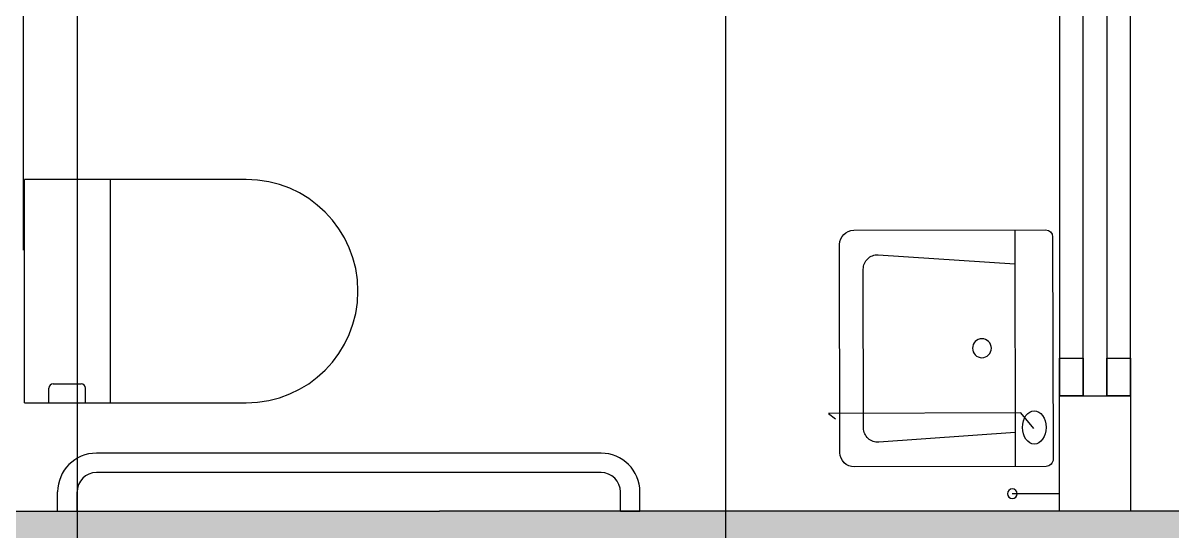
# Model space of a CAD drawing. Header units: millimetres. Extents: x 173236 to 801264, y -94969 to 615039.
# Drawn here: x 636244 to 638267, y 100451 to 101346 of the extents above; entities that cross this region are included whole.
import ezdxf

# ---------------------------------------------------------------- set-up
doc = ezdxf.new("R2010")
doc.units = ezdxf.units.MM
doc.header["$MEASUREMENT"] = 0
doc.layers.add('00-Def-points', color=7, linetype='Continuous', plot=False)
for name, color, linetype in [('VOX-A-ANNO-DIMS', 160, 'Continuous'), ('VOX-A-ANNO-GRID-LINE', 254, 'Continuous'), ('VOX-A-ANNO-SECT-LINE', 201, 'Continuous'), ('VOX-A-COLUMN-SECT', 210, 'Continuous'), ('VOX-A-ELEV-1-NEAR', 130, 'Continuous'), ('VOX-A-FURN-LAYOUT', 93, 'Continuous'), ('VOX-A-STAIRS-STEPS', 140, 'Continuous'), ('VOX-A-WALL-PATT', 233, 'Continuous'), ('VOX-A-WINDOW', 2, 'Continuous'), ('VOX-A-WINDOW-SILL', 55, 'Continuous')]:
    doc.layers.add(name, color=color, linetype=linetype)
doc.layers.add('VOX-A-WALL-SECT', color=1, linetype='Continuous', lineweight=30)

# ---------------------------------------------------------------- blocks, each defined once
blk = doc.blocks.new('dd')
at = {"layer": 'VOX-A-ANNO-GRID-LINE', "transparency": 33554610}
blk.add_line((704415.2, 167519.9), (704415.2, 143590.9), dxfattribs=at)
blk = doc.blocks.new('*U37')
at = {"layer": 'VOX-A-WINDOW'}
for p, q in [((3, 1.5), (20.622, 1.5)), ((3, 0.25), (20.622, 0.25)), ((3, -0.25), (20.622, -0.25)), ((3, -1.5), (20.622, -1.5))]:
    blk.add_line(p, q, dxfattribs=at)
for points in [[(3, 2), (3, -2), (0, -2), (0, 2)], [(23.622, 2), (23.622, -2), (20.622, -2), (20.622, 2)]]:
    blk.add_lwpolyline(points, close=True, dxfattribs=at)
at = {"layer": 'VOX-A-WINDOW-SILL'}
for p, q in [((0, 4.5), (23.622, 4.5)), ((0, -4.5), (23.622, -4.5))]:
    blk.add_line(p, q, dxfattribs=at)
blk = doc.blocks.new('lift-flat-2')
at = {"layer": 'VOX-A-WALL-PATT'}
h = blk.add_hatch(color=256, dxfattribs=at)
h.dxf.hatch_style = 1
h.paths.add_polyline_path([(-39888.7, 660781.1), (-40853.7, 660781.1), (-42953.7, 660781.1), (-42953.7, 660363.6), (-42803.7, 660363.6), (-42803.7, 660631.1), (-40853.7, 660631.1), (-40088.7, 660631.1), (-40088.7, 660246.1), (-40088.7, 658225.1), (-40853.7, 658225.1), (-42803.7, 658225.1), (-42803.7, 658205.1), (-42953.7, 658205.1), (-42953.7, 658075.1), (-40853.7, 658075.1), (-39888.7, 658075.1)])
at = {"layer": 'VOX-A-COLUMN-SECT', "ltscale": 3}
for p in [(-42953.7, 658075.1), (-39888.7, 658075.1)]:
    blk.add_line(p, (-40853.7, 658075.1), dxfattribs=at)
blk = doc.blocks.new('WC SLIDING DOOR')
at = {"layer": 'VOX-A-FURN-LAYOUT'}
for points in [[(625726.7, 65711.7), (626626.7, 65711.7), (626626.7, 65753.4), (625726.7, 65753.4)], [(626626.7, 65670), (627526.7, 65670), (627526.7, 65711.7), (626626.7, 65711.7)], [(625726.7, 65628.4), (626626.7, 65628.4), (626626.7, 65670), (625726.7, 65670)]]:
    blk.add_lwpolyline(points, dxfattribs=at)
for points in [[(625726.7, 65753.4), (625793.3, 65753.4), (625793.3, 65711.7), (625726.7, 65711.7)], [(626560, 65753.4), (626626.7, 65753.4), (626626.7, 65711.7), (626560, 65711.7)], [(626626.7, 65711.7), (626693.3, 65711.7), (626693.3, 65670), (626626.7, 65670)], [(627460, 65711.7), (627526.7, 65711.7), (627526.7, 65670), (627460, 65670)], [(625726.7, 65670), (625793.3, 65670), (625793.3, 65628.4), (625726.7, 65628.4)], [(626560, 65670), (626626.7, 65670), (626626.7, 65628.4), (626560, 65628.4)]]:
    blk.add_lwpolyline(points, close=True, dxfattribs=at)
blk = doc.blocks.new('TYPICAL FLOOR PLAN')
at = {"layer": 'VOX-A-WALL-SECT'}
blk.add_lwpolyline([(983960.2, 119739.4), (983835.2, 119739.4), (983835, 119942.6), (983960, 119942.6)], close=True, dxfattribs=at)
at = {"layer": '00-Def-points', "rotation": 90}
blk.add_blockref('WC SLIDING DOOR', (1049588.3, -505784.1), dxfattribs=at)
at = {"layer": 'VOX-A-ANNO-DIMS', "xscale": -25.4, "yscale": 25.4, "zscale": 25.4, "rotation": 90.00394618713538}
blk.add_blockref('*U37', (981895.7, 120799.4), dxfattribs=at)
at = {"layer": 'VOX-A-STAIRS-STEPS', "rotation": 179.9999907301218}
blk.add_blockref('lift-flat-2', (941890, 777814.5), dxfattribs=at)
blk = doc.blocks.new('WALL HUNG')
at = {"layer": 'VOX-A-FURN-LAYOUT'}
for p, q in [((323243.3, 101201.1), (322853, 101201.1)), ((322853, 100807.7), (322853, 101201.1)), ((323004.3, 100807.7), (323004.3, 101199.9)), ((322903.5, 100841.2), (322952.5, 100841.2)), ((322895.7, 100807.7), (322895.7, 100833.3)), ((322960.4, 100807.7), (322960.4, 100833.3)), ((322853, 100807.7), (323243.3, 100807.7))]:
    blk.add_line(p, q, dxfattribs=at)
for centre, radius, start, end in [((323243.3, 101004.4), 196.7, 270, 90), ((322903.5, 100833.3), 7.87, 90, 180), ((322952.5, 100833.3), 7.87, 0, 90)]:
    blk.add_arc(centre, radius, start, end, dxfattribs=at)
blk = doc.blocks.new('WB2')
at = {"layer": 'VOX-A-FURN-LAYOUT', "lineweight": -3}
for points in [[(7009.423, 1042.416), (7009.42, 1038.433)], [(7014.921, 1040.258), (7016.227, 1039.17), (7016.196, 1022.973), (7015.74, 1023.582)], [(7031.634, 1038.651), (7011.716, 1038.684)]]:
    blk.add_lwpolyline(points, dxfattribs=at)
for points in [[(7030.426, 1023.919, 0.414197), (7031.617, 1025.11), (7031.647, 1041.251, 0.414189), (7031.043, 1041.834), (7012.328, 1041.877, 0.41425), (7011.729, 1041.274), (7011.699, 1025.142, 0.414207), (7012.889, 1023.94), (7030.426, 1023.919)], [(7014.569, 1038.686), (7013.774, 1027.214, 0.433841), (7014.965, 1025.93), (7028.342, 1025.913, 0.433837), (7029.545, 1027.169), (7028.798, 1038.649)]]:
    blk.add_lwpolyline(points, format="xyb", dxfattribs=at)
for centre, radius in [((7009.428, 1038.441), 0.402), ((7021.678, 1035.889), 0.795)]:
    blk.add_circle(centre, radius, dxfattribs=at)
for points in [[(7015.015, 1041.281), (7014.241, 1041.283), (7013.613, 1040.84), (7013.612, 1040.292)], [(7016.415, 1040.287), (7016.416, 1040.835), (7015.79, 1041.28), (7015.015, 1041.281)], [(7013.612, 1040.292), (7013.611, 1039.744), (7014.238, 1039.299), (7015.012, 1039.298)], [(7015.012, 1039.298), (7015.786, 1039.296), (7016.414, 1039.739), (7016.415, 1040.287)]]:
    blk.add_open_spline(points, degree=3, dxfattribs=at)
blk = doc.blocks.new('Handrail-Disables-1200')
for p, q in [((1120, 120), (80, 120)), ((1120, 80), (80, 80)), ((0, 0), (0, 40)), ((40, 0), (40, 40)), ((1160, 0), (1160, 40)), ((1200, 0), (1200, 40))]:
    blk.add_line(p, q)
at = {"ltscale": 12}
for p, q in [((0, 0), (40, 0)), ((1160, 0), (1200, 0))]:
    blk.add_line(p, q, dxfattribs=at)
for centre, start, end in [((80, 40), 90.0002, 180), ((1120, 40), 0, 89.9998)]:
    blk.add_arc(centre, 80, start, end, dxfattribs=at)
for centre, start, end in [((80, 40), 90, 180), ((1120, 40), 0, 90)]:
    blk.add_arc(centre, 40, start, end)
blk = doc.blocks.new('1ST FLOOR FURNITURE')
at = {"xscale": -20.93287644962168, "yscale": 20.93287644962168, "zscale": 20.93287644962168, "rotation": 270.025962004343}
blk.add_blockref('WB2', (617292.2, 20375.3), dxfattribs=at)
at = {"layer": 'VOX-A-FURN-LAYOUT', "xscale": 0.8543689447569025, "yscale": 0.8543689447569025, "zscale": 0.8543689447569025}
blk.add_blockref('Handrail-Disables-1200', (637282.2, 167081.6), dxfattribs=at)
at = {"layer": 'VOX-A-WINDOW-SILL'}
blk.add_blockref('WALL HUNG', (314371, 66465.3), dxfattribs=at)

msp = doc.modelspace()

# ---------------------------------------------------------------- block references
at = {"layer": 'VOX-A-ANNO-GRID-LINE'}
msp.add_blockref('dd', (-68075.9, -54931.2), dxfattribs=at)

# ---------------------------------------------------------------- next in the draw order: block references
msp.add_blockref('TYPICAL FLOOR PLAN', (-345765.8, -19253.9))

# ---------------------------------------------------------------- next in the draw order: linework, layer by layer
at = {"layer": 'VOX-A-ANNO-SECT-LINE'}
msp.add_line((637481.8, 86600.3), (637481.8, 112808.8), dxfattribs=at)

# ---------------------------------------------------------------- next in the draw order: block references
at = {"layer": 'VOX-A-ELEV-1-NEAR'}
msp.add_blockref('1ST FLOOR FURNITURE', (-977.1, -66596.2), dxfattribs=at)

doc.saveas('drawing.dxf')
